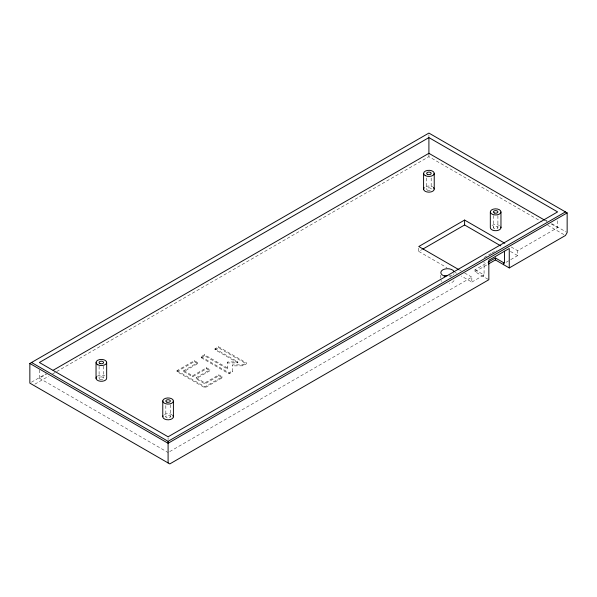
<?xml version="1.0" encoding="UTF-8"?>
<svg xmlns="http://www.w3.org/2000/svg" width="597" height="597" viewBox="0 0 597 597"><rect width="100%" height="100%" fill="white"/><g stroke="black" fill="none" stroke-linecap="round" stroke-linejoin="round"><path stroke-width="0.45" stroke-dasharray="2.98 2.24" d="M201.144 357.693L204.547 355.73L227.39 368.916L227.39 367.931L204.547 354.745L201.144 356.707L201.144 357.693L229.091 373.826L232.494 371.864L232.621 364.909L242.957 364.842L246.367 362.872L246.367 363.857L242.957 365.819L232.621 365.894L232.621 364.909M227.39 368.916L227.547 361.983L237.852 361.894L237.852 362.872L227.547 362.961L227.547 361.983M31.462 382.199L46.006 373.804M39.387 369.886L39.387 378.214L46.641 374.02M34.872 384.162L48.596 376.237M52.633 373.909L55.864 372.043M56.67 371.573L428.907 156.668L542.158 222.047M222.203 377.804L218.8 375.834L204.935 383.841L196.085 378.729L196.085 377.752L204.935 382.864L218.8 374.856L222.203 376.819L222.203 377.804L204.935 387.774L176.988 371.64L176.988 370.655L194.256 360.685L197.667 362.648L197.667 363.633L183.794 371.64L183.794 370.655L197.667 362.648M237.852 362.872L215.01 349.685L215.01 348.7L218.412 346.738L246.367 362.872M176.988 371.64L194.256 361.67L197.667 363.633M215.01 349.685L218.412 347.723L246.367 363.857M183.794 370.655L192.652 375.767L206.517 367.759L209.95 369.744L209.95 370.73L196.085 378.729M183.794 371.64L192.652 376.752L206.517 368.745L209.95 370.73M196.085 377.752L209.95 369.744M418.781 248.158L418.781 251.434L421.989 249.576M176.988 370.655L204.935 386.789L222.203 376.819M201.144 356.707L229.091 372.849L232.494 370.879L232.494 371.864M484.07 257.516L491.144 253.427M491.928 252.979L496.644 250.255M488.033 279.262L474.996 271.739L474.996 269.769L487.57 262.516M474.996 271.739L487.57 264.478M169.705 451.593L471.839 277.157L471.839 282.068L461.391 276.038M511.233 246.986L517.666 250.703L557.613 227.629L557.613 220.233M471.839 282.068L484.07 275.008L484.07 262.12M506.047 262.322L509.92 260.083M510.696 259.635L517.666 255.613L517.666 250.703M545.449 220.017L547.053 220.95M551.882 223.733L566.344 232.084M545.554 220.666L547.158 221.591M551.18 223.92L557.613 227.629M547.777 225.293L563.844 234.569M510.428 251.434L517.666 255.613M474.996 269.769L484.07 275.008M459.78 270.195L461.391 271.12M464.6 272.978L471.839 277.157M418.781 251.434L446.914 267.68M454.959 272.322L456.563 273.247M215.01 348.7L237.852 361.894M39.387 378.214L168.093 452.526M497.905 215.644L497.905 227.673A2.261 1.306 0 0 1 494.458 228.741A2.261 1.306 0 0 1 494.57 226.479A2.261 1.306 0 0 1 497.905 227.673M493.383 215.569L493.383 227.591M483.219 274.516L483.219 276.486M440.81 275.12L440.81 279.426M431.168 177.981L431.168 189.092M428.907 134.862L428.907 136.653M428.907 153.519L428.907 156.668M426.646 178.033L426.646 189.145M242.957 364.842L242.957 365.819M229.091 372.849L229.091 373.826M218.8 374.856L218.8 375.834M218.412 346.738L218.412 347.723M206.517 367.759L206.517 368.745M204.935 382.864L204.935 383.841M204.935 386.789L204.935 387.774M204.547 354.745L204.547 355.73M194.256 360.685L194.256 361.67M192.652 375.767L192.652 376.752M170.354 404.766L170.354 416.796A2.261 1.306 0 0 1 166.884 417.848A2.261 1.306 0 0 1 167.041 415.587A2.261 1.306 0 0 1 170.354 416.796M168.093 437.72L168.093 439.571M165.832 405.594L165.832 416.691M103.609 366.11L103.609 378.132M99.095 366.267L99.095 378.297M491.995 225.397A5.321 3.075 0 0 1 499.517 225.524M426.154 186.473A5.321 3.075 0 0 1 432.594 186.883M164.481 414.49A5.321 3.075 0 0 1 172.003 414.661M97.363 376.177A5.321 3.075 0 0 1 104.878 375.909M454.033 273.665A6.739 3.895 0 0 1 453.339 274.598M452.25 275.396A6.739 3.895 0 0 1 449.198 276.374M454.033 280.545A6.739 3.895 0 0 1 449.198 283.254M441.661 281.374A6.739 3.895 0 0 1 441.011 280.433M449.392 275.739A6.739 3.895 0 0 1 451.011 276.142M427.34 190.062A2.261 1.306 0 0 0 431.109 189.428A2.261 1.306 0 0 0 428.28 187.861A2.261 1.306 0 0 0 427.34 190.062M99.856 379.192A2.261 1.306 0 0 0 103.572 378.476A2.261 1.306 0 0 0 100.632 376.976A2.261 1.306 0 0 0 99.856 379.192"/><path stroke-width="0.9" d="M509.263 267.934L509.263 248.471L488.839 260.262L488.839 279.724L169.794 463.921L29.85 383.132L29.85 363.469L428.907 133.079L567.15 212.89L567.15 232.546L565.449 235.494L509.263 267.934L495.428 259.941L488.353 264.023M428.907 137.594L39.387 362.491L168.093 436.795L557.613 211.905L428.907 137.594L428.907 153.325L53.096 370.297M504.801 243.27L464.6 220.062L418.781 246.516L458.974 269.725M422.795 249.113L464.6 224.979L500.779 245.867M31.551 362.491L168.093 441.317L565.449 211.905M567.15 212.89L168.093 443.28L29.85 363.469M488.353 262.061L495.428 257.979L504.502 263.21L504.502 251.24M428.907 153.325L544.748 220.203M503.644 262.725L503.644 264.687M500.965 211.995A5.321 3.075 0 0 1 492.853 214.517A5.321 3.075 0 0 1 493.122 209.204A5.321 3.075 0 0 1 500.965 211.995L500.965 227.718M495.428 257.979L495.428 259.941M490.324 211.816L490.324 227.539A5.321 3.075 0 0 0 496.189 230.688A5.321 3.075 0 0 0 500.823 226.92M464.6 220.062L464.6 224.979M434.228 173.309L434.228 189.04M423.586 173.436L423.586 189.167M173.406 401.139A5.321 3.075 0 0 1 165.25 403.617A5.321 3.075 0 0 1 165.615 398.296A5.321 3.075 0 0 1 173.406 401.139L173.406 416.863M168.093 441.317L168.093 462.944M162.772 400.893L162.772 416.624M106.669 362.297L106.669 378.028A5.321 3.075 0 0 1 100.296 381.229A5.321 3.075 0 0 1 96.587 376.849M96.042 362.678L96.042 378.401M433.459 187.51A5.321 3.075 0 0 1 429.019 192.174A5.321 3.075 0 0 1 424.243 187.622M172.802 415.318A5.321 3.075 0 0 1 168.578 419.803A5.321 3.075 0 0 1 163.011 415.833M445.713 276.344A6.739 3.895 0 0 1 442.855 269.807A6.739 3.895 0 0 1 454.086 271.65M444.265 276.083A6.739 3.895 0 0 1 447.653 275.59M494.458 213.017A2.261 1.306 0 0 0 497.905 211.942A2.261 1.306 0 0 0 494.57 210.756A2.261 1.306 0 0 0 494.458 213.017M425.228 175.593A5.321 3.075 0 0 0 434.079 174.108A5.321 3.075 0 0 0 427.43 170.421A5.321 3.075 0 0 0 425.228 175.593M427.34 174.317A2.261 1.306 0 0 0 431.109 173.69A2.261 1.306 0 0 0 428.28 172.123A2.261 1.306 0 0 0 427.34 174.317M166.884 402.124A2.261 1.306 0 0 0 170.354 401.072A2.261 1.306 0 0 0 167.041 399.863A2.261 1.306 0 0 0 166.884 402.124M97.833 364.789A5.321 3.075 0 0 0 106.572 363.095A5.321 3.075 0 0 0 99.662 359.573A5.321 3.075 0 0 0 97.833 364.789M99.856 363.469A2.261 1.306 0 0 0 103.572 362.745A2.261 1.306 0 0 0 100.632 361.252A2.261 1.306 0 0 0 99.856 363.469"/></g></svg>
